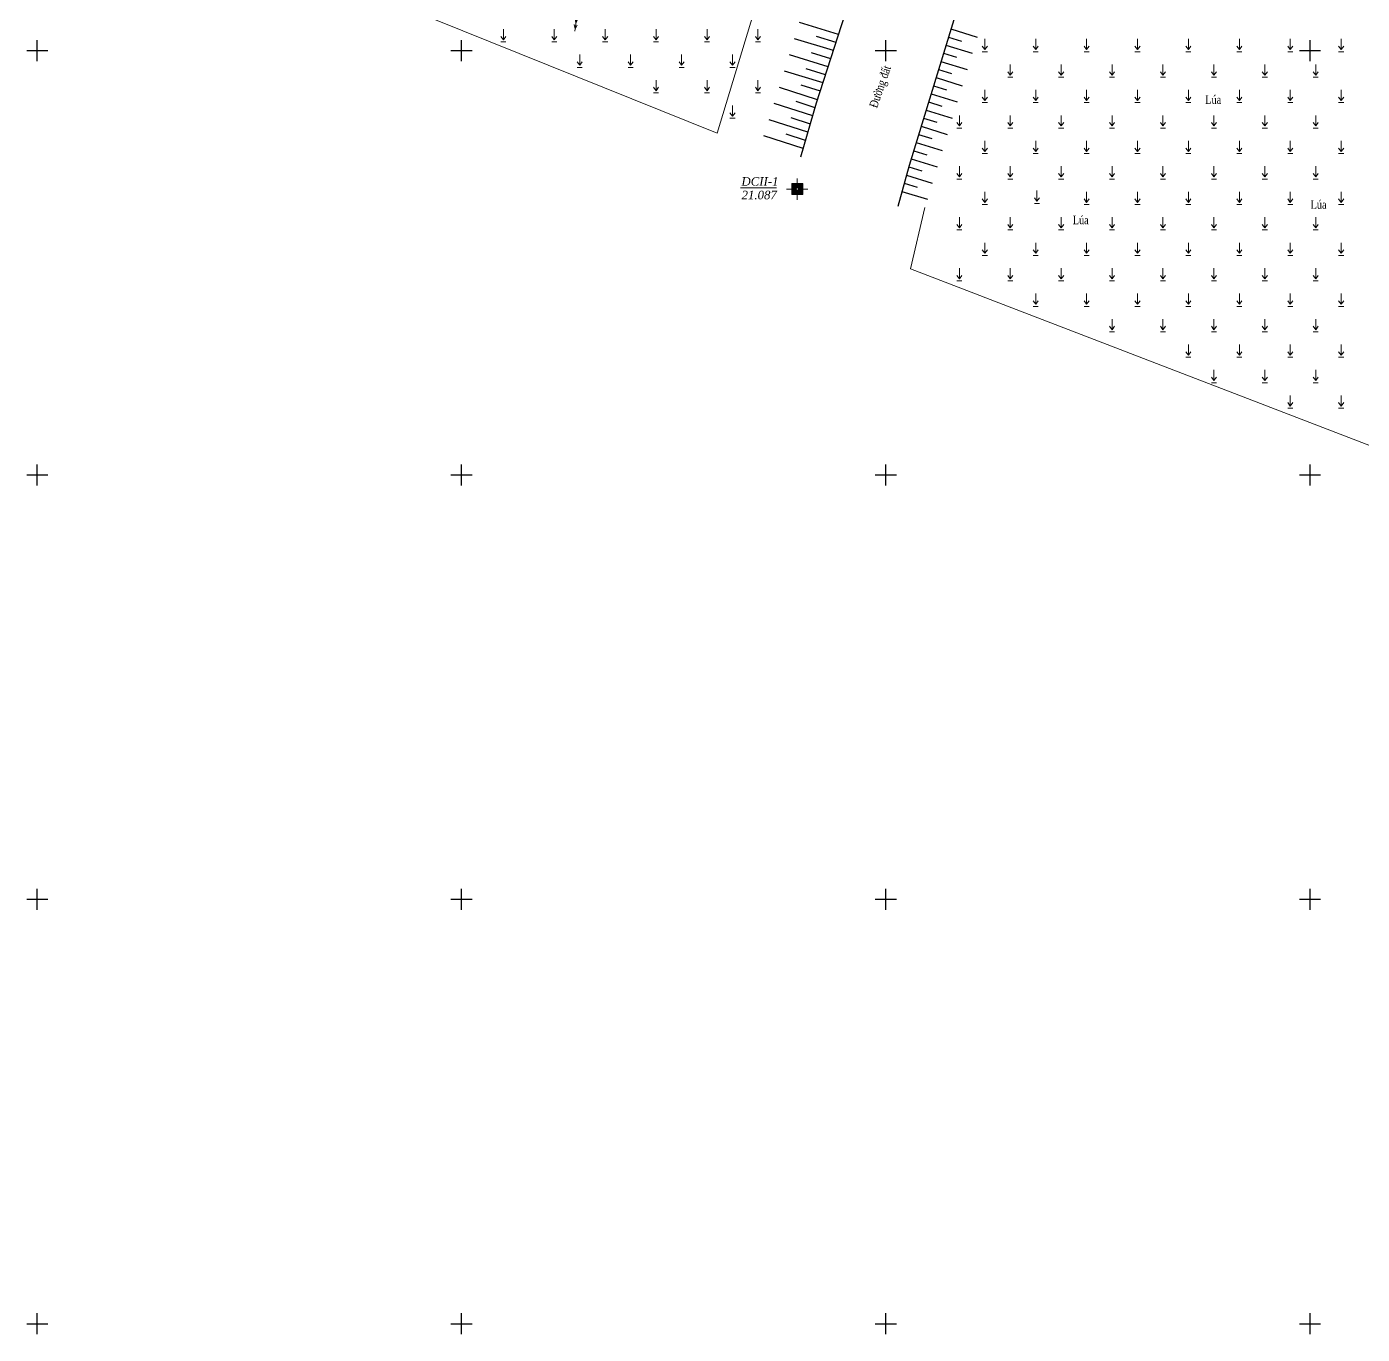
# Model space of a CAD drawing. Header units: metres. Extents: x 585499 to 586851, y 1565849 to 1566901.
# Drawn here: x 585798.8 to 585956.2, y 1565848.8 to 1566002.8 of the extents above; entities that cross this region are included whole.
import ezdxf
from ezdxf.enums import TextEntityAlignment as Align

# ---------------------------------------------------------------- set-up
doc = ezdxf.new("R2010")
doc.units = ezdxf.units.M
for name, color, linetype in [('CTL', 165, 'Continuous'), ('K_HUNG', 7, 'Continuous'), ('taluy', 15, 'Continuous')]:
    doc.layers.add(name, color=color, linetype=linetype)
for name, color, linetype, lineweight in [('DAUGACH', 7, 'Continuous', 0), ('dct', 7, 'Continuous', 0), ('duong bo', 97, 'Continuous', 0), ('Ghi chu', 2, 'Continuous', 5), ('ten', 90, 'Continuous', 0), ('text', 7, 'Continuous', 0), ('ThucVat', 90, 'Continuous', 0), ('VUONG', 2, 'Continuous', 0)]:
    doc.layers.add(name, color=color, linetype=linetype, lineweight=lineweight)
doc.styles.add('ghi chu', font='times.ttf', dxfattribs={"height": 1})
doc.styles.add('VNTIMEI', font='')
doc.styles.get('VNTIMEI').set_extended_font_data('.VnTime', italic=True)
doc.linetypes.add('TAluy-500', pattern='A,0.667,[130,ltypeshp.shx,S=-0.25,R=0,X=-0.25,Y=0.25],0.333', length=1)

# ---------------------------------------------------------------- blocks, each defined once
blk = doc.blocks.new('cdct')
at = {"layer": 'Ghi chu'}
for points in [[(-0.95, 0), (-11.23, 0)], [(-8.18, -0.66), (-10, 0), (-8.18, 0.7)], [(-5.32, -0.66), (-7.15, 0), (-5.32, 0.7)], [(0.95, 0), (11.23, 0)], [(5.32, -0.66), (7.15, 0), (5.32, 0.7)], [(8.18, -0.66), (10, 0), (8.18, 0.7)]]:
    blk.add_lwpolyline(points, dxfattribs=at)
blk.add_circle((0, 0), 0.947, dxfattribs=at)
blk = doc.blocks.new('aa')
at = {"layer": 'ThucVat', "color": 8}
for p, q in [((586849.35, 1565409.62), (586849.05, 1565410.02)), ((586849.35, 1565409.62), (586849.35, 1565410.87)), ((586849.35, 1565409.62), (586849.65, 1565410.02)), ((586849.05, 1565409.37), (586849.65, 1565409.37))]:
    blk.add_line(p, q, dxfattribs=at)
blk = doc.blocks.new('m_betong')
at = {"layer": 'DAUGACH'}
for p, q in [((-0.0018, 0), (-0.001, 0)), ((0, 0.001), (0, 0.0018)), ((0.001, 0), (0.0018, 0)), ((0, -0.0018), (0, -0.001))]:
    blk.add_line(p, q, dxfattribs=at)
at = {"layer": 'VUONG', "color": 6}
for p, q in [((-0.00088, -0.00092), (-0.00088, 0.00092)), ((-0.00088, -0.00092), (-0.00088, 0.00092)), ((-0.00083, -0.00092), (-0.00083, 0.00092)), ((-0.00078, -0.00092), (-0.00078, 0.00092)), ((-0.00073, -0.00092), (-0.00073, 0.00092)), ((-0.00068, -0.00092), (-0.00068, 0.00092)), ((-0.00063, -0.00092), (-0.00063, 0.00092)), ((-0.00058, -0.00092), (-0.00058, 0.00092)), ((-0.00053, -0.00092), (-0.00053, 0.00092)), ((-0.00048, -0.00092), (-0.00048, 0.00092)), ((-0.00048, -0.00092), (-0.00048, 0.00092)), ((-0.00043, -0.00092), (-0.00043, 0.00092)), ((-0.00038, -0.00092), (-0.00038, 0.00092)), ((-0.00033, -0.00092), (-0.00033, 0.00092)), ((-0.00028, -0.00092), (-0.00028, 0.00092)), ((-0.00023, -0.00092), (-0.00023, 0.00092)), ((-0.00023, 0.00092), (-0.00023, -0.00092)), ((-0.00018, 0.0001), (-0.00018, 0.00092)), ((-0.00013, 0.00016), (-0.00013, 0.00092)), ((-0.00008, 0.00019), (-0.00008, 0.00092)), ((-0.00008, 0.00019), (-0.00008, 0.00092)), ((-0.00003, 0.0002), (-0.00003, 0.00092)), ((0.00002, 0.0002), (0.00002, 0.00092)), ((0.00007, 0.00019), (0.00007, 0.00092)), ((0.00012, 0.00016), (0.00012, 0.00092)), ((0.00017, 0.00011), (0.00017, 0.00092)), ((0.00022, -0.00092), (0.00022, 0.00092)), ((0.00027, -0.00092), (0.00027, 0.00092)), ((0.00032, -0.00092), (0.00032, 0.00092)), ((0.00032, -0.00092), (0.00032, 0.00092)), ((0.00037, -0.00092), (0.00037, 0.00092)), ((0.00042, -0.00092), (0.00042, 0.00092)), ((0.00047, -0.00092), (0.00047, 0.00092)), ((0.00052, -0.00092), (0.00052, 0.00092)), ((0.00057, -0.00092), (0.00057, 0.00092)), ((0.00062, -0.00092), (0.00062, 0.00092)), ((0.00067, -0.00092), (0.00067, 0.00092)), ((0.00072, -0.00092), (0.00072, 0.00092)), ((0.00072, -0.00092), (0.00072, 0.00092)), ((0.00077, -0.00092), (0.00077, 0.00092)), ((0.00082, -0.00092), (0.00082, 0.00092)), ((0.00087, -0.00092), (0.00087, 0.00092)), ((-0.00018, -0.0001), (-0.00018, -0.00092)), ((-0.00013, -0.00016), (-0.00013, -0.00092)), ((-0.00008, -0.00019), (-0.00008, -0.00092)), ((-0.00003, -0.0002), (-0.00003, -0.00092)), ((0.00002, -0.0002), (0.00002, -0.00092)), ((0.00007, -0.00019), (0.00007, -0.00092)), ((0.00012, -0.00016), (0.00012, -0.00092)), ((0.00017, -0.00011), (0.00017, -0.00092))]:
    blk.add_line(p, q, dxfattribs=at)
blk.add_lwpolyline([(-0.00092, -0.00092), (0.00092, -0.00092), (0.00092, 0.00092), (-0.00092, 0.00092)], close=True, dxfattribs=at)
blk.add_circle((0, 0), 0.000204, dxfattribs=at)

msp = doc.modelspace()

# ---------------------------------------------------------------- linework, layer by layer
at = {"layer": 'CTL', "color": 8}
for p, q in [((585894.44, 1566001.9, 14.25), (585889.82, 1566003.31, 14.25)), ((585894.44, 1566001.9, 14.25), (585889.82, 1566003.31, 14.25)), ((585894.14, 1566000.95, 14.25), (585891.83, 1566001.65, 14.25)), ((585894.14, 1566000.95, 14.25), (585891.83, 1566001.65, 14.25)), ((585907.38, 1566001.6, 14.25), (585908.93, 1566001.12, 14.25)), ((585907.38, 1566001.6, 14.25), (585908.93, 1566001.12, 14.25)), ((585907.67, 1566002.55, 14.25), (585910.78, 1566001.6, 14.25)), ((585907.67, 1566002.55, 14.25), (585910.78, 1566001.6, 14.25)), ((585893.83, 1566000, 14.25), (585889.23, 1566001.4, 14.25)), ((585893.83, 1566000, 14.25), (585889.23, 1566001.4, 14.25)), ((585907.09, 1566000.64, 14.25), (585910.19, 1565999.69, 14.25)), ((585907.09, 1566000.64, 14.25), (585910.19, 1565999.69, 14.25)), ((585893.22, 1565998.09, 14.25), (585888.65, 1565999.49, 14.25)), ((585893.22, 1565998.09, 14.25), (585888.65, 1565999.49, 14.25)), ((585893.52, 1565999.04, 14.25), (585891.23, 1565999.75, 14.25)), ((585893.52, 1565999.04, 14.25), (585891.23, 1565999.75, 14.25)), ((585906.5, 1565998.73, 14.25), (585909.6, 1565997.78, 14.25)), ((585906.5, 1565998.73, 14.25), (585909.6, 1565997.78, 14.25)), ((585906.8, 1565999.69, 14.25), (585908.34, 1565999.21, 14.25)), ((585906.8, 1565999.69, 14.25), (585908.34, 1565999.21, 14.25)), ((585892.6, 1565996.19, 14.25), (585888.06, 1565997.58, 14.25)), ((585892.6, 1565996.19, 14.25), (585888.06, 1565997.58, 14.25)), ((585892.91, 1565997.14, 14.25), (585890.63, 1565997.84, 14.25)), ((585892.91, 1565997.14, 14.25), (585890.63, 1565997.84, 14.25)), ((585905.92, 1565996.82, 14.25), (585909.01, 1565995.87, 14.25)), ((585905.92, 1565996.82, 14.25), (585909.01, 1565995.87, 14.25)), ((585906.21, 1565997.77, 14.25), (585907.76, 1565997.3, 14.25)), ((585906.21, 1565997.77, 14.25), (585907.76, 1565997.3, 14.25)), ((585891.97, 1565994.22, 14.25), (585887.47, 1565995.67, 14.25)), ((585891.97, 1565994.22, 14.25), (585887.47, 1565995.67, 14.25)), ((585892.3, 1565995.24, 14.25), (585890.03, 1565995.93, 14.25)), ((585892.3, 1565995.24, 14.25), (585890.03, 1565995.93, 14.25)), ((585905.63, 1565995.86, 14.25), (585907.17, 1565995.38, 14.25)), ((585905.63, 1565995.86, 14.25), (585907.17, 1565995.38, 14.25)), ((585891.4, 1565992.3, 14.25), (585886.86, 1565993.76, 14.25)), ((585891.4, 1565992.3, 14.25), (585886.86, 1565993.76, 14.25)), ((585891.68, 1565993.26, 14.25), (585889.42, 1565993.99, 14.25)), ((585891.68, 1565993.26, 14.25), (585889.42, 1565993.99, 14.25)), ((585905.04, 1565993.95, 14.25), (585906.59, 1565993.47, 14.25)), ((585905.04, 1565993.95, 14.25), (585906.59, 1565993.47, 14.25)), ((585905.33, 1565994.9, 14.25), (585908.42, 1565993.95, 14.25)), ((585905.33, 1565994.9, 14.25), (585908.42, 1565993.95, 14.25)), ((585891.11, 1565991.34, 14.25), (585888.83, 1565992.08, 14.25)), ((585891.11, 1565991.34, 14.25), (585888.83, 1565992.08, 14.25)), ((585904.46, 1565992.04, 14.25), (585906, 1565991.56, 14.25)), ((585904.46, 1565992.04, 14.25), (585906, 1565991.56, 14.25)), ((585904.75, 1565992.99, 14.25), (585907.84, 1565992.04, 14.25)), ((585904.75, 1565992.99, 14.25), (585907.84, 1565992.04, 14.25)), ((585890.83, 1565990.38, 14.25), (585886.24, 1565991.86, 14.25)), ((585890.83, 1565990.38, 14.25), (585886.24, 1565991.86, 14.25)), ((585904.16, 1565991.08, 14.25), (585907.25, 1565990.13, 14.25)), ((585904.16, 1565991.08, 14.25), (585907.25, 1565990.13, 14.25)), ((585890.27, 1565988.46, 14.25), (585885.63, 1565989.95, 14.25)), ((585890.27, 1565988.46, 14.25), (585885.63, 1565989.95, 14.25)), ((585890.55, 1565989.42, 14.25), (585888.24, 1565990.16, 14.25)), ((585890.55, 1565989.42, 14.25), (585888.24, 1565990.16, 14.25)), ((585903.58, 1565989.17, 14.25), (585906.66, 1565988.22, 14.25)), ((585903.58, 1565989.17, 14.25), (585906.66, 1565988.22, 14.25)), ((585903.87, 1565990.12, 14.25), (585905.41, 1565989.65, 14.25)), ((585903.87, 1565990.12, 14.25), (585905.41, 1565989.65, 14.25)), ((585902.99, 1565987.25, 14.25), (585906.07, 1565986.31, 14.25)), ((585902.99, 1565987.25, 14.25), (585906.07, 1565986.31, 14.25)), ((585903.29, 1565988.21, 14.25), (585904.83, 1565987.74, 14.25)), ((585903.29, 1565988.21, 14.25), (585904.83, 1565987.74, 14.25)), ((585902.7, 1565986.3, 14.25), (585904.24, 1565985.82, 14.25)), ((585902.7, 1565986.3, 14.25), (585904.24, 1565985.82, 14.25)), ((585902.16, 1565984.37, 14.25), (585903.68, 1565983.91, 14.25)), ((585902.16, 1565984.37, 14.25), (585903.68, 1565983.91, 14.25)), ((585902.43, 1565985.33, 14.25), (585905.48, 1565984.4, 14.25)), ((585902.43, 1565985.33, 14.25), (585905.48, 1565984.4, 14.25)), ((585901.89, 1565983.41, 14.25), (585904.9, 1565982.48, 14.25)), ((585901.89, 1565983.41, 14.25), (585904.9, 1565982.48, 14.25))]:
    msp.add_line(p, q, dxfattribs=at)
at = {"layer": 'duong bo', "color": 8, "elevation": 14.25}
for points in [[(585890.65, 1566059.92), (585890.54, 1566050.42), (585887.01, 1566012.97), (585880.11, 1565990.27)], [(585904.6, 1565981.53), (585902.92, 1565974.29), (585970.1, 1565948.45), (585972.76, 1565950.74)]]:
    msp.add_lwpolyline(points, dxfattribs=at)
at = {"layer": 'duong bo', "color": 8}
msp.add_lwpolyline([(585803.47, 1566021.14), (585880.11, 1565990.27)], dxfattribs=at)
at = {"layer": 'K_HUNG', "color": 8}
for p, q in [((585798.75, 1566000), (585801.25, 1566000)), ((585800, 1565998.75), (585800, 1566001.25)), ((585848.75, 1566000), (585851.25, 1566000)), ((585850, 1565998.75), (585850, 1566001.25)), ((585898.75, 1566000), (585901.25, 1566000)), ((585900, 1565998.75), (585900, 1566001.25)), ((585948.75, 1566000), (585951.25, 1566000)), ((585950, 1565998.75), (585950, 1566001.25)), ((585800, 1565948.75), (585800, 1565951.25)), ((585850, 1565948.75), (585850, 1565951.25)), ((585900, 1565948.75), (585900, 1565951.25)), ((585950, 1565948.75), (585950, 1565951.25)), ((585798.75, 1565950), (585801.25, 1565950)), ((585848.75, 1565950), (585851.25, 1565950)), ((585898.75, 1565950), (585901.25, 1565950)), ((585948.75, 1565950), (585951.25, 1565950)), ((585800, 1565898.75), (585800, 1565901.25)), ((585850, 1565898.75), (585850, 1565901.25)), ((585900, 1565898.75), (585900, 1565901.25)), ((585950, 1565898.75), (585950, 1565901.25)), ((585798.75, 1565900), (585801.25, 1565900)), ((585848.75, 1565900), (585851.25, 1565900)), ((585898.75, 1565900), (585901.25, 1565900)), ((585948.75, 1565900), (585951.25, 1565900)), ((585800, 1565848.75), (585800, 1565851.25)), ((585850, 1565848.75), (585850, 1565851.25)), ((585900, 1565848.75), (585900, 1565851.25)), ((585950, 1565848.75), (585950, 1565851.25)), ((585798.75, 1565850), (585801.25, 1565850)), ((585848.75, 1565850), (585851.25, 1565850)), ((585898.75, 1565850), (585901.25, 1565850)), ((585948.75, 1565850), (585951.25, 1565850))]:
    msp.add_line(p, q, dxfattribs=at)
at = {"layer": 'taluy', "color": 8, "elevation": 14.25}
for points in [[(585889.98, 1565987.48), (585891.85, 1565993.85), (585901.18, 1566022.8), (585905.85, 1566038.06), (585912.65, 1566058.44), (585917.22, 1566072.21)], [(585889.98, 1565987.48), (585891.85, 1565993.85), (585901.18, 1566022.8), (585905.85, 1566038.06), (585912.65, 1566058.44), (585917.22, 1566072.21)], [(585926.14, 1566062.09), (585924.91, 1566058.54), (585922.91, 1566051.97), (585915.86, 1566029.45), (585914.49, 1566024.54), (585911.3, 1566014.41), (585902.75, 1565986.46), (585901.4, 1565981.64)], [(585926.14, 1566062.09), (585924.91, 1566058.54), (585922.91, 1566051.97), (585915.86, 1566029.45), (585914.49, 1566024.54), (585911.3, 1566014.41), (585902.75, 1565986.46), (585901.4, 1565981.64)]]:
    msp.add_lwpolyline(points, dxfattribs=at)
at = {"layer": 'ten', "color": 8}
msp.add_lwpolyline([(585882.89, 1565983.85), (585887.13, 1565983.85)], dxfattribs=at)

# ---------------------------------------------------------------- block references
at = {"layer": 'dct', "color": 8, "linetype": 'TAluy-500', "xscale": 700, "yscale": 700, "zscale": 700}
msp.add_blockref('m_betong', (585889.56, 1565983.68), dxfattribs=at)
msp.add_blockref('m_betong', (585889.56, 1565983.68), dxfattribs=at)
msp.add_blockref('m_betong', (585889.56, 1565983.68), dxfattribs=at)
msp.add_blockref('m_betong', (585889.56, 1565983.68), dxfattribs=at)
at = {"layer": 'Ghi chu', "color": 8, "xscale": 0.2500000001195778, "yscale": 0.2500000001195778, "zscale": 0.2500000001195778, "rotation": 81.71441308050638}
msp.add_blockref('cdct', (585863.74, 1566005.06, 14.25), dxfattribs=at)
at = {"layer": 'ThucVat', "color": 8}
for p in [(-994.42, 591.66), (-994.42, 591.66), (-988.42, 591.66), (-982.42, 591.66), (-976.42, 591.66), (-970.42, 591.66), (-964.42, 591.66), (-937.68, 590.5), (-931.68, 590.5), (-925.68, 590.5), (-919.68, 590.5), (-913.68, 590.5), (-907.68, 590.5), (-901.68, 590.5), (-895.68, 590.5), (-985.42, 588.66), (-979.42, 588.66), (-973.42, 588.66), (-967.42, 588.66), (-934.68, 587.5), (-928.68, 587.5), (-922.68, 587.5), (-916.68, 587.5), (-910.68, 587.5), (-904.68, 587.5), (-898.68, 587.5), (-976.42, 585.66), (-970.42, 585.66), (-964.42, 585.66), (-937.68, 584.5), (-931.68, 584.5), (-925.68, 584.5), (-919.68, 584.5), (-913.68, 584.5), (-907.68, 584.5), (-901.68, 584.5), (-895.68, 584.5), (-967.42, 582.66), (-940.68, 581.5), (-934.68, 581.5), (-928.68, 581.5), (-922.68, 581.5), (-916.68, 581.5), (-910.68, 581.5), (-904.68, 581.5), (-898.68, 581.5), (-937.68, 578.5), (-931.68, 578.5), (-925.68, 578.5), (-919.68, 578.5), (-913.68, 578.5), (-907.68, 578.5), (-901.68, 578.5), (-895.68, 578.5), (-940.68, 575.5), (-934.68, 575.5), (-928.68, 575.5), (-922.68, 575.5), (-916.68, 575.5), (-910.68, 575.5), (-904.68, 575.5), (-898.68, 575.5), (-937.68, 572.5), (-931.53, 572.63), (-925.68, 572.5), (-919.68, 572.5), (-913.68, 572.5), (-907.68, 572.5), (-901.68, 572.5), (-895.68, 572.5), (-940.68, 569.5), (-934.68, 569.5), (-928.68, 569.5), (-922.68, 569.5), (-916.68, 569.5), (-910.68, 569.5), (-904.68, 569.5), (-898.68, 569.5), (-937.68, 566.5), (-931.68, 566.5), (-925.68, 566.5), (-919.68, 566.5), (-913.68, 566.5), (-907.68, 566.5), (-901.68, 566.5), (-895.68, 566.5), (-940.68, 563.5), (-934.68, 563.5), (-928.68, 563.5), (-922.68, 563.5), (-916.68, 563.5), (-910.68, 563.5), (-904.68, 563.5), (-898.68, 563.5), (-931.68, 560.5), (-925.68, 560.5), (-919.68, 560.5), (-913.68, 560.5), (-907.68, 560.5), (-901.68, 560.5), (-895.68, 560.5), (-922.68, 557.5), (-916.68, 557.5), (-910.68, 557.5), (-904.68, 557.5), (-898.68, 557.5), (-913.68, 554.5), (-907.68, 554.5), (-901.68, 554.5), (-895.68, 554.5), (-910.68, 551.5), (-904.68, 551.5), (-898.68, 551.5), (-901.68, 548.5), (-895.68, 548.5)]:
    msp.add_blockref('aa', p, dxfattribs=at)

# ---------------------------------------------------------------- texts
at = {"layer": 'ten', "color": 8, "ltscale": 0.5, "style": 'VNTIMEI'}
msp.add_text('DCII-1', height=1, dxfattribs=at).set_placement((585885.17, 1565985.09), align=Align.TOP_CENTER)
msp.add_text('21.087', height=1, dxfattribs=at).set_placement((585885.08, 1565982.19), align=Align.BOTTOM_CENTER)
at = {"layer": 'text', "color": 8, "style": 'ghi chu', "width": 0.8}
msp.add_text('Ðường đất', height=1, rotation=71.0243, dxfattribs=at).set_placement((585898.96, 1565993.16, 14.25))
for p in [(585937.65, 1565993.73, 14.25), (585950.07, 1565981.37, 14.25), (585922.03, 1565979.55, 14.25)]:
    msp.add_text('Lúa', height=1, dxfattribs=at).set_placement(p)

doc.saveas('drawing.dxf')
